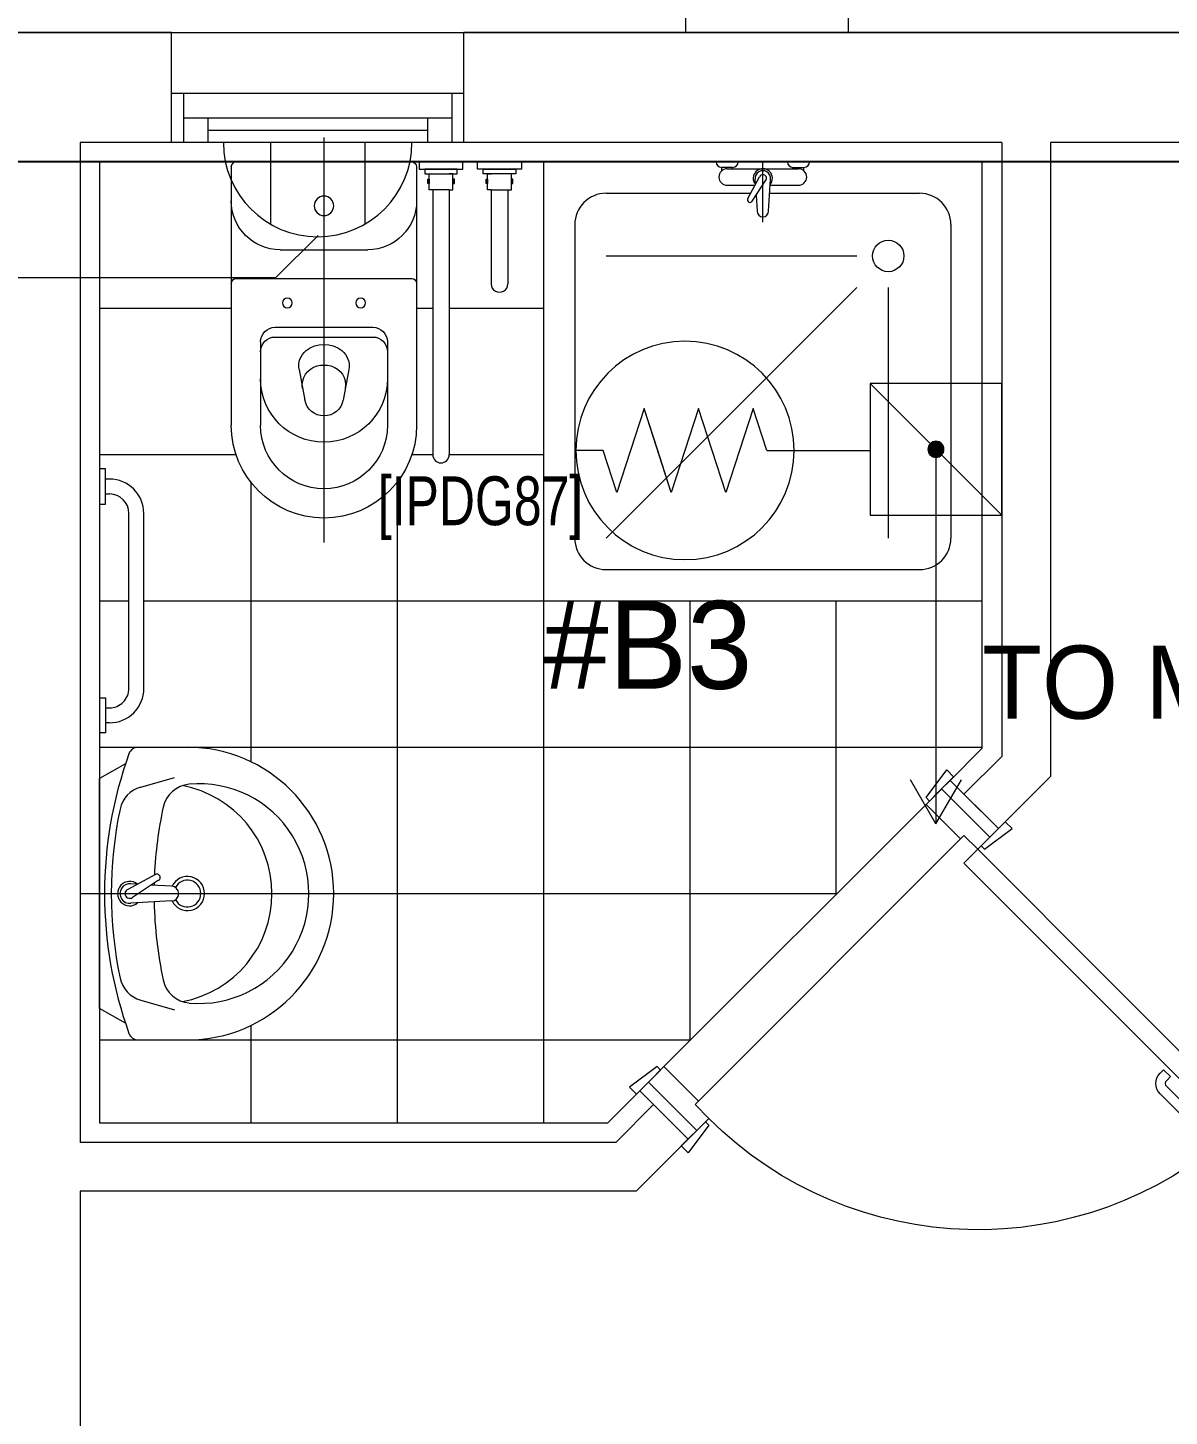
# Model space of a CAD drawing. Header units: metres. Extents: x 75097 to 220695, y -1557923 to -1361206.
# Drawn here: x 153344 to 155685, y -1429009 to -1426163 of the extents above; entities that cross this region are included whole.
import ezdxf

# ---------------------------------------------------------------- set-up
doc = ezdxf.new("R2010")
doc.units = ezdxf.units.M
doc.layers.get('0').update_dxf_attribs({"lineweight": 0})
for name, color, linetype, lineweight in [('A-100 - Copy$0$72_EGR_BASE_TEXT', 8, 'Continuous', 0), ('A-100 - Copy$0$Aluminum', 8, 'Continuous', 0), ('A-100 - Copy$0$car', 8, 'Continuous', 0), ('A-100 - Copy$0$Medical Equipment and Furniture', 8, 'Continuous', 0), ('A-100 - Copy$0$Proj', 8, 'Continuous', 0), ('A-100 - Copy$0$SANIT', 8, 'Continuous', 0), ('A-100 - Copy$0$Tiles', 8, 'Continuous', 0), ('A-100 - Copy$0$Walls', 8, 'Continuous', 0), ('A-100 - Copy$0$Wooden Joinery', 8, 'Continuous', 0)]:
    doc.layers.add(name, color=color, linetype=linetype, lineweight=lineweight)
for name, color, linetype in [('A-100 - Copy$0$axes', 8, 'Continuous'), ('AMA-SO-POWER', 85, 'Continuous'), ('PD-VENT', 8, 'Continuous')]:
    doc.layers.add(name, color=color, linetype=linetype)
doc.layers.add('E-POWR', color=7, linetype='Continuous', lineweight=9, true_color=0x4e7e3e)
doc.layers.add('EXF', color=7, linetype='Continuous', lineweight=0, true_color=0x4e7e3e)
doc.styles.add('A-100 - Copy$0$X3G_ENTITY_2587EA', font='swisscl.ttf', dxfattribs={"height": 200})
doc.styles.add('Optima_5', font='', dxfattribs={"height": 3.001645})
doc.styles.get("Standard").update_dxf_attribs({"font": 'GOTHIC.TTF'})
doc.styles.get('Optima_5').set_extended_font_data('Optima')

# ---------------------------------------------------------------- blocks, each defined once
blk = doc.blocks.new('GI-041_dwg__U120-3902841-GI-041')
at = {"layer": 'E-POWR', "flags": 128}
blk.add_lwpolyline([(0.2354, 0.1613), (0.2354, 0.0786), (0.1145, 0.0786)], dxfattribs=at)
blk.add_lwpolyline([(-0.1145, 0), (0.1145, 0), (0.1145, 0.1572), (-0.1145, 0.1572)], close=True, dxfattribs=at)
blk = doc.blocks.new('WALL OUTLET')
at = {"layer": 'E-POWR', "extrusion": (9.94399e-05, 4.90741e-07, 1)}
blk.add_line((-193.4, 0, 0), (193.4, 0, 0), dxfattribs=at)
blk.add_line((-193.4, 0, 0), (193.4, 0, 0), dxfattribs=at)
at = {"layer": 'E-POWR', "extrusion": (9.94399e-05, 4.90741e-07, 1), "elevation": 0}
for points in [[(-96.7, 0), (-96.7, 167.5)], [(96.7, 0), (96.7, 167.5)]]:
    blk.add_lwpolyline(points, dxfattribs=at)
at = {"layer": 'E-POWR', "extrusion": (9.94399e-05, 4.90741e-07, 1)}
blk.add_arc((0, 0, 0), 193.4, 359.9963, 179.9963, dxfattribs=at)
blk = doc.blocks.new('E-WATER HEATER SKT')
at = {"layer": 'E-POWR'}
h = blk.add_hatch(color=256, dxfattribs=at)
h.dxf.hatch_style = 1
h.paths.add_polyline_path([(-0.4153, 0.0019, 1), (-0.4426, 0.0019, 1)])
for p, q in [((-0.5415, -0.1106), (-0.5415, 0.1144)), ((-0.5415, 0.1144), (-0.3165, 0.1144))]:
    blk.add_line(p, q, dxfattribs=at)
blk.add_lwpolyline([(-0.5415, 0.1144), (-0.3165, 0.1144), (-0.3165, -0.1106), (-0.5415, -0.1106)], close=True, dxfattribs=at)
for points in [[(-0.4208, 0.01), (-0.3165, 0.1144)], [(-0.1398, 0), (-0.1165, 0.0717), (-0.0932, 0)], [(-0.1398, 0), (-0.1165, 0.0717), (-0.0699, -0.0717), (-0.0233, 0.0717), (0.0233, -0.0717), (0.0699, 0.0717), (0.1165, -0.0717), (0.1398, 0), (0.1865, 0)], [(-0.0466, 0), (-0.0233, 0.0717), (0, 0)], [(0.0466, 0), (0.0699, 0.0717), (0.0932, 0)], [(-0.1398, 0), (-0.3165, 0)], [(-0.0932, 0), (-0.0699, -0.0717), (-0.0466, 0)], [(0, 0), (0.0233, -0.0717), (0.0466, 0)], [(0.0932, 0), (0.1165, -0.0717), (0.1398, 0)], [(-0.5415, -0.1106), (-0.4371, -0.0063)]]:
    blk.add_lwpolyline(points, dxfattribs=at)
for centre, radius in [((0, 0), 0.1865), ((-0.429, 0.0019), 0.0137)]:
    blk.add_circle(centre, radius, dxfattribs=at)
blk = doc.blocks.new('arrow')
at = {"layer": 'E-POWR'}
for points in [[(140757.7, -1398284.6), (140667.3, -1398232.4)], [(139990, -1398284.6), (140757.7, -1398284.6), (140757.7, -1398284.6)], [(140757.7, -1398284.6), (140667.3, -1398336.8)]]:
    blk.add_lwpolyline(points, dxfattribs=at)
blk = doc.blocks.new('A-100 - Copy$0$WC manta')
at = {"layer": 'A-100 - Copy$0$SANIT'}
for p, q in [((-0.13, 0.18), (-0.13, -0.18)), ((-0.12, 0.19), (0.41, 0.19)), ((0.109, 0.18), (0.109, -0.18)), ((0.239, 0.13), (0.41, 0.13)), ((0.05, 0.09), (0.05, -0.09)), ((0.209, 0.1), (0.209, -0.1)), ((0.229, 0.1), (0.229, -0.1)), ((0.2955, 0.051), (0.3581, 0.0393)), ((-0.18, 0), (0.65, 0)), ((0.2955, -0.051), (0.3581, -0.0393)), ((0.239, -0.13), (0.41, -0.13)), ((-0.12, -0.19), (0.41, -0.19))]:
    blk.add_line(p, q, dxfattribs=at)
for centre, radius in [((0.159, 0.0752), 0.01), ((-0.04, 0), 0.02), ((0.159, -0.0753), 0.01)]:
    blk.add_circle(centre, radius, dxfattribs=at)
for centre, radius, start, end in [((-0.12, 0.18), 0.01, 90, 180), ((-0.05, 0.09), 0.1, 0, 90), ((0.119, 0.18), 0.01, 90, 180), ((0.41, 0), 0.19, 270, 90), ((0.239, 0.1), 0.03, 90, 180), ((0.259, 0.1), 0.03, 90, 180), ((0.3147, 0), 0.13, 270, 90), ((0.41, 0), 0.13, 270, 90), ((0.3029, 0), 0.0588, 141.525, 218.475), ((0.2882, 0.0117), 0.04, 79.4289, 141.525), ((0.3271, 0.0044), 0.04, 79.4289, 166.4176), ((0.3507, 0), 0.04, 280.5711, 79.4289), ((0.3454, 0), 0.0588, 166.4176, 193.5824), ((0.3271, -0.0044), 0.04, 193.5824, 280.5711), ((0.2882, -0.0117), 0.04, 218.475, 280.5711), ((-0.05, -0.09), 0.1, 270, 0), ((0.239, -0.1), 0.03, 180, 270), ((0.259, -0.1), 0.03, 180, 270), ((-0.12, -0.18), 0.01, 180, 270), ((0.119, -0.18), 0.01, 180, 270)]:
    blk.add_arc(centre, radius, start, end, dxfattribs=at)
blk = doc.blocks.new('A-100 - Copy$0$lav-manta 60')
at = {"layer": 'A-100 - Copy$0$SANIT'}
for p, q in [((0, 0.04), (0, -0.56)), ((-0.2658, -0.0529), (-0.2358, 0)), ((-0.2358, 0), (0.2358, 0)), ((0.2658, -0.0529), (0.2358, 0)), ((-0.3, -0.0789), (-0.3, -0.18)), ((-0.2185, -0.0841), (-0.2383, -0.1537)), ((-0.015, -0.1473), (-0.0199, -0.064)), ((0.0274, -0.121), (-0.0078, -0.0673)), ((0.0389, -0.1142), (0.0087, -0.0575)), ((0.0191, -0.077), (0.0199, -0.064)), ((0.2185, -0.0841), (0.2383, -0.1537)), ((0.3, -0.0789), (0.3, -0.18)), ((0.015, -0.1473), (0.0174, -0.1057))]:
    blk.add_line(p, q, dxfattribs=at)
for centre, radius, start, end in [((0, -0.8557), 0.8457, 70.1771, 109.8229), ((0, -0.8696), 0.8457, 78.1914, 101.8086), ((-0.1608, -0.1006), 0.06, 101.8086, 164.0794), ((0, -0.0617), 0.025, 320.7474, 220.368), ((0, -0.0617), 0.02, 353.2671, 186.682), ((0, -0.0617), 0.00966, 25.4127, 215.9577), ((0.1608, -0.1006), 0.06, 15.9206, 78.1914), ((-0.28, -0.0789), 0.02, 109.8229, 180), ((0.28, -0.0789), 0.02, 0, 70.1771), ((0, -0.9572), 0.8457, 91.1572, 102.0883), ((0, -0.9572), 0.8457, 88.5486, 88.844), ((0, -0.9572), 0.8457, 77.9117, 87.4274), ((-0.1645, -0.189), 0.06, 102.0883, 174.8142), ((0.0332, -0.1176), 0.00666, 210.6852, 30.6852), ((0.1645, -0.189), 0.06, 5.1858, 77.9117), ((0, -0.1282), 0.2252, 190.6097, 349.3903), ((0, -0.18), 0.035, 115.3106, 64.6894), ((0, -0.18), 0.0275, 117.1496, 62.8504), ((0, -0.1473), 0.015, 180, 0), ((0, -0.18), 0.3, 180, 0), ((0, -0.2039), 0.2252, 174.8142, 5.1858)]:
    blk.add_arc(centre, radius, start, end, dxfattribs=at)
blk = doc.blocks.new('A-100 - Copy$0$A$C5B88081F')
at = {"layer": 'A-100 - Copy$0$car'}
for p, q in [((91.9, -7.1), (629.3, -544.5)), ((558.6, -615.2), (21.2, -77.8))]:
    blk.add_line(p, q, dxfattribs=at)
at = {"layer": 'A-100 - Copy$0$Wooden Joinery'}
for p, q in [((1102.4, 41.7), (1038.7, -21.9)), ((1158.9, 41.7), (1130.6, 13.4)), ((1151.9, 34.6), (1144.8, 41.7)), ((1166, 34.6), (1158.9, 41.7)), ((1116.5, 27.6), (1052.9, -36.1)), ((1137.7, 20.5), (1130.6, 27.6)), ((1137.7, 6.3), (1130.6, 13.4)), ((1194.3, 6.3), (1201.4, -0.7)), ((1166, -21.9), (1173.1, -29)), ((1201.4, -0.7), (1173.1, -29)), ((1180.1, -21.9), (1187.2, -29)), ((1194.3, -7.8), (1201.4, -14.9)), ((1059.9, -57.3), (1052.9, -50.2)), ((1187.2, -43.2), (1123.6, -106.8)), ((1045.8, -71.4), (1038.7, -64.4)), ((1059.9, -57.3), (1045.8, -71.4)), ((1201.4, -57.3), (1137.7, -120.9)), ((1102.4, -99.7), (1088.2, -113.9)), ((1102.4, -99.7), (1109.4, -106.8)), ((1088.2, -113.9), (1095.3, -120.9))]:
    blk.add_line(p, q, dxfattribs=at)
for points in [[(106.1, 35.4), (113.1, 42.4), (70.7, 99), (56.6, 84.9)], [(636.4, -495), (1187.2, 55.8), (1215.5, 27.6), (664.7, -523.3)], [(14.1, -70.7), (7.1, -77.8), (-49.5, -35.4), (-35.4, -21.2)], [(671.8, -530.3), (678.8, -523.3), (735.4, -565.7), (721.2, -579.8)], [(565.7, -622.3), (558.6, -629.3), (601, -685.9), (615.2, -671.8)]]:
    blk.add_lwpolyline(points, close=True, dxfattribs=at)
for points in [[(88.4, 53), (-10.6, -46), (-28.3, -28.3), (70.7, 70.7), (88.4, 53)], [(88.4, 53), (113.1, 28.3), (84.9, 0), (91.9, -7.1), (21.2, -77.8), (-10.6, -46), (88.4, 53)], [(689.4, -548), (664.7, -523.3), (636.4, -551.5), (629.3, -544.5), (558.6, -615.2), (590.4, -647), (689.4, -548)], [(689.4, -548), (590.4, -647), (608.1, -664.7), (707.1, -565.7), (689.4, -548)]]:
    blk.add_lwpolyline(points, dxfattribs=at)
for centre, radius, start, end in [((664.7, -523.3), 780, 47.9395, 135), ((1123.6, 20.5), 30, 45, 135), ((1123.6, 20.5), 10, 45, 135), ((1059.9, -43.2), 30, 135, 225), ((1180.1, -36.1), 30, 315, 45), ((1059.9, -43.2), 10, 135, 225), ((1180.1, -36.1), 10, 315, 45), ((1116.5, -99.7), 10, 225, 315), ((1116.5, -99.7), 30, 225, 315)]:
    blk.add_arc(centre, radius, start, end, dxfattribs=at)
blk = doc.blocks.new('A-100 - Copy$0$SHOWER TRAY 80x80')
at = {"layer": 'A-100 - Copy$0$SANIT'}
for p, q in [((0, 0), (0, 0.8)), ((0.8, 0.8), (0, 0.8)), ((0.8, 0), (0.8, 0.8)), ((0.1143, 0.7429), (0.6857, 0.7429)), ((0.0571, 0.4124), (0.0571, 0.6857)), ((0.7429, 0.1143), (0.7429, 0.6857)), ((0.2286, 0.6286), (0.6857, 0.6286)), ((0.1714, 0.1143), (0.1714, 0.5714)), ((0.2286, 0.5714), (0.6857, 0.1143)), ((0.01, 0.455), (0.01, 0.475)), ((0.0163, 0.475), (0.01, 0.475)), ((0.0125, 0.335), (0.0125, 0.465)), ((0.0425, 0.4133), (0.0425, 0.465)), ((0.0125, 0.455), (0.01, 0.455)), ((0.0895, 0.4105), (0.0316, 0.4139)), ((0.0715, 0.3808), (0.0334, 0.4058)), ((0.11, 0.4), (0, 0.4)), ((0.0667, 0.3728), (0.0271, 0.3939)), ((0.0407, 0.3866), (0.0316, 0.3861)), ((0.0425, 0.335), (0.0425, 0.3857)), ((0.0608, 0.3878), (0.0895, 0.3895)), ((0.0571, 0.1143), (0.0571, 0.3779)), ((0.01, 0.345), (0.01, 0.325)), ((0.0125, 0.345), (0.01, 0.345)), ((0.0163, 0.325), (0.01, 0.325)), ((0.1143, 0.0571), (0.6857, 0.0571)), ((0, 0), (0.8, 0))]:
    blk.add_line(p, q, dxfattribs=at)
blk.add_circle((0.1714, 0.6286), 0.0286, dxfattribs=at)
for centre, radius, start, end in [((0.1143, 0.6857), 0.0571, 90, 180), ((0.6857, 0.6857), 0.0571, 360, 90), ((0, 0.475), 0.01, 0, 90), ((0.0275, 0.465), 0.015, 0, 180), ((0, 0.455), 0.01, 270, 0), ((0.03, 0.4), 0.0175, 49.632, 309.2526), ((0.03, 0.4), 0.014, 83.2671, 276.7329), ((0.03, 0.4), 0.00676, 54.0423, 244.5873), ((0.0895, 0.4), 0.0105, 270, 90), ((0.0691, 0.3768), 0.00467, 239.3148, 59.3148), ((0, 0.345), 0.01, 0, 90), ((0.0275, 0.335), 0.015, 180, 0), ((0, 0.325), 0.01, 270, 0), ((0.1143, 0.1143), 0.0571, 180, 270), ((0.6857, 0.1143), 0.0571, 270, 360)]:
    blk.add_arc(centre, radius, start, end, dxfattribs=at)
blk = doc.blocks.new('A-100 - Copy')
at = {"layer": 'A-100 - Copy$0$Aluminum'}
for p, q in [((154238.3, -1426297.7, -2.4), (153638.3, -1426297.7, -2.4)), ((153663.3, -1426297.7, -2.4), (153663.3, -1426397.7, -2.4)), ((154213.3, -1426297.7, -2.4), (154213.3, -1426397.7, -2.4)), ((154213.3, -1426347.7, -2.4), (153663.3, -1426347.7, -2.4)), ((153713.3, -1426347.7, -2.4), (153713.3, -1426397.7, -2.4)), ((154163.3, -1426347.7, -2.4), (154163.3, -1426397.7, -2.4)), ((154238.3, -1426397.7, -2.4), (153638.3, -1426397.7, -2.4)), ((153713.3, -1426372.7, -2.4), (154163.3, -1426372.7, -2.4))]:
    blk.add_line(p, q, dxfattribs=at)
at = {"layer": 'A-100 - Copy$0$axes'}
blk.add_line((178940.3, -1426437.7, 2.4), (96049.7, -1426437.7, 2.4), dxfattribs=at)
at = {"layer": 'A-100 - Copy$0$Medical Equipment and Furniture', "elevation": 0}
blk.add_lwpolyline([(115563.3, -1421042.7), (122868.3, -1421042.7), (122868.3, -1426172.7), (159028.3, -1426172.7), (159136.2, -1440572.7), (159048.3, -1440572.7), (159048.3, -1440877.7)], dxfattribs=at)
at = {"layer": 'A-100 - Copy$0$Proj'}
blk.add_line((153638.3, -1426172.7, 0), (154238.3, -1426172.7, 0), dxfattribs=at)
at = {"layer": 'A-100 - Copy$0$SANIT'}
for p, q in [((154146.2, -1426437.7, 0), (154146.2, -1426452.7, 0)), ((154146.2, -1426452.7, 0), (154236.2, -1426452.7, 0)), ((154224.6, -1426452.7, 0), (154157.9, -1426452.7, 0)), ((154157.9, -1426452.7, 0), (154157.9, -1426461.9, 0)), ((154224.6, -1426461.9, 0), (154224.6, -1426452.7, 0)), ((154236.2, -1426452.7, 0), (154236.2, -1426437.7, 0)), ((154266.2, -1426452.7, 0), (154266.2, -1426437.7, 0)), ((154356.2, -1426452.7, 0), (154266.2, -1426452.7, 0)), ((154277.9, -1426452.7, 0), (154344.6, -1426452.7, 0)), ((154277.9, -1426461.9, 0), (154277.9, -1426452.7, 0)), ((154344.6, -1426452.7, 0), (154344.6, -1426461.9, 0)), ((154356.2, -1426437.7, 0), (154356.2, -1426452.7, 0)), ((154157.9, -1426461.9, 0), (154224.6, -1426461.9, 0)), ((154163.9, -1426472.9, 0), (154166.9, -1426472.9, 0)), ((154163.9, -1426481.7, 0), (154163.9, -1426472.9, 0)), ((154166.9, -1426481.7, 0), (154163.9, -1426481.7, 0)), ((154166.9, -1426461.9, 0), (154174.2, -1426461.9, 0)), ((154166.9, -1426494.7, 0), (154166.9, -1426461.9, 0)), ((154166.9, -1426472.9, 0), (154166.9, -1426481.7, 0)), ((154215.6, -1426461.9, 0), (154208.2, -1426461.9, 0)), ((154215.6, -1426494.7, 0), (154215.6, -1426461.9, 0)), ((154218.6, -1426472.9, 0), (154215.6, -1426472.9, 0)), ((154215.6, -1426472.9, 0), (154215.6, -1426481.7, 0)), ((154215.6, -1426481.7, 0), (154218.6, -1426481.7, 0)), ((154218.6, -1426481.7, 0), (154218.6, -1426472.9, 0)), ((154344.6, -1426461.9, 0), (154277.9, -1426461.9, 0)), ((154283.9, -1426472.9, 0), (154286.9, -1426472.9, 0)), ((154283.9, -1426481.7, 0), (154283.9, -1426472.9, 0)), ((154286.9, -1426481.7, 0), (154283.9, -1426481.7, 0)), ((154286.9, -1426461.9, 0), (154294.2, -1426461.9, 0)), ((154286.9, -1426494.7, 0), (154286.9, -1426461.9, 0)), ((154286.9, -1426472.9, 0), (154286.9, -1426481.7, 0)), ((154335.6, -1426461.9, 0), (154328.2, -1426461.9, 0)), ((154335.6, -1426494.7, 0), (154335.6, -1426461.9, 0)), ((154338.6, -1426472.9, 0), (154335.6, -1426472.9, 0)), ((154335.6, -1426472.9, 0), (154335.6, -1426481.7, 0)), ((154335.6, -1426481.7, 0), (154338.6, -1426481.7, 0)), ((154338.6, -1426481.7, 0), (154338.6, -1426472.9, 0)), ((154174.2, -1426494.7, 0), (154166.9, -1426494.7, 0)), ((154208.2, -1426494.7, 0), (154174.2, -1426494.7, 0)), ((154174.2, -1426494.7, 0), (154174.2, -1427037.7, 0)), ((154208.2, -1426494.7, 0), (154215.6, -1426494.7, 0)), ((154208.2, -1426494.7, 0), (154208.2, -1427037.7, 0)), ((154294.2, -1426494.7, 0), (154286.9, -1426494.7, 0)), ((154294.2, -1426494.7, 0), (154328.2, -1426494.7, 0)), ((154294.2, -1426494.7, 0), (154294.2, -1426687.7, 0)), ((154328.2, -1426494.7, 0), (154335.6, -1426494.7, 0)), ((154328.2, -1426494.7, 0), (154328.2, -1426687.7, 0)), ((153502.9, -1427067.1, 0), (153491.2, -1427067.1, 0)), ((153502.9, -1427139.1, 0), (153502.9, -1427067.1, 0)), ((153511.2, -1427087.8, 0), (153502.9, -1427087.8, 0)), ((153491.2, -1427139.1, 0), (153502.9, -1427139.1, 0)), ((153502.9, -1427118.4, 0), (153511.2, -1427118.4, 0)), ((153551.2, -1427517.6, 0), (153551.2, -1427158.1, 0)), ((153581.8, -1427517.8, 0), (153581.8, -1427158, 0)), ((153491.2, -1427536.3, 0), (153502.9, -1427536.3, 0)), ((153502.9, -1427536.3, 0), (153502.9, -1427608.3, 0)), ((153502.9, -1427557, 0), (153511.2, -1427557, 0)), ((153511.2, -1427587.6, 0), (153502.9, -1427587.6, 0)), ((153502.9, -1427608.3, 0), (153491.2, -1427608.3, 0))]:
    blk.add_line(p, q, dxfattribs=at)
for centre, radius, start, end in [((154311.2, -1426687.7, 0), 17, 180.0001, 0.0001), ((154191.2, -1427037.7, 0), 17, 179.9999, 359.9999), ((153511.2, -1427158.4, 0), 70.6, 359.9995, 89.9995), ((153511.2, -1427158.4, 0), 40, 359.9995, 89.9995), ((153511.2, -1427517, 0), 40, 270.0005, 0.0005), ((153511.2, -1427517, 0), 70.6, 270.0005, 0.0005)]:
    blk.add_arc(centre, radius, start, end, dxfattribs=at)
at = {"layer": 'A-100 - Copy$0$Tiles'}
for p, q in [((153491.2, -1426737.7, 0), (153761.2, -1426737.7, 0)), ((154141.2, -1426737.7, 0), (154174.2, -1426737.7, 0)), ((154208.2, -1426737.7, 0), (154401.2, -1426737.7, 0)), ((153491.2, -1427037.7, 0), (153771, -1427037.7, 0)), ((154131.5, -1427037.7, 0), (154174.2, -1427037.7, 0)), ((154208.2, -1427037.7, 0), (154401.2, -1427037.7, 0)), ((153801.2, -1427094.3, 0), (153801.2, -1427667.3, 0)), ((154101.2, -1427094.3, 0), (154101.2, -1428407.7, 0)), ((153491.2, -1427337.7, 0), (153551.2, -1427337.7, 0)), ((153581.8, -1427337.7, 0), (154401.2, -1427337.7, 0)), ((154401.2, -1427337.7, 0), (154401.2, -1428407.7, 0)), ((154701.2, -1427337.7, 0), (154701.2, -1428239.7, 0)), ((155001.2, -1427337.7, 0), (155001.2, -1427939.7, 0)), ((153491.2, -1427637.7, 0), (153570.2, -1427637.7, 0)), ((153671.2, -1427637.7, 0), (155301.2, -1427637.7, 0)), ((153971.2, -1427937.7, 0), (155003.2, -1427937.7, 0)), ((153801.2, -1428208.1, 0), (153801.2, -1428407.7, 0)), ((153491.2, -1428237.7, 0), (153570.2, -1428237.7, 0)), ((153671.2, -1428237.7, 0), (154703.2, -1428237.7, 0))]:
    blk.add_line(p, q, dxfattribs=at)
at = {"layer": 'A-100 - Copy$0$Tiles', "elevation": 0}
blk.add_lwpolyline([(155235.4, -1427705.5), (155301.2, -1427639.7), (155301.2, -1426437.7), (153491.2, -1426437.7), (153491.2, -1428407.7), (154533.2, -1428407.7), (154599, -1428341.9)], dxfattribs=at)
at = {"layer": 'A-100 - Copy$0$Walls'}
for p, q in [((153638.3, -1426172.7, 0), (153088.3, -1426172.7, 0)), ((153638.3, -1426397.7, 0), (153638.3, -1426172.7, 0)), ((155828.3, -1426172.7, 0), (154238.3, -1426172.7, 0)), ((154238.3, -1426397.7, 0), (154238.3, -1426172.7, 0)), ((153451.2, -1426397.7, 0), (153451.2, -1428447.7, 0)), ((153638.3, -1426397.7, 0), (153451.2, -1426397.7, 0)), ((155341.2, -1426397.7, 0), (154238.3, -1426397.7, 0)), ((155341.2, -1426397.7, 0), (155341.2, -1427656.3, 0)), ((155441.2, -1426397.7, 0), (155441.2, -1427697.7, 0)), ((155828.3, -1426397.7, 0), (155441.2, -1426397.7, 0)), ((155263.7, -1427733.8, 0), (155341.2, -1427656.3, 0)), ((155334.4, -1427804.5, 0), (155441.2, -1427697.7, 0)), ((155334.4, -1427804.5, 0), (155263.7, -1427733.8, 0)), ((154549.8, -1428447.7, 0), (154627.3, -1428370.2, 0)), ((154698, -1428440.9, 0), (154627.3, -1428370.2, 0)), ((154549.8, -1428447.7, 0), (153451.2, -1428447.7, 0)), ((154591.2, -1428547.7, 0), (154698, -1428440.9, 0)), ((153451.2, -1428547.7, 0), (153451.2, -1430035.6, 0)), ((154591.2, -1428547.7, 0), (153451.2, -1428547.7, 0))]:
    blk.add_line(p, q, dxfattribs=at)
at = {"layer": 'A-100 - Copy$0$SANIT'}
for name, p, xscale, yscale, zscale, rotation in [('A-100 - Copy$0$WC manta', (153951.2, -1426567.7, 0), -1000.000000000003, 1000.000000000003, 999.9999999999995, 90), ('A-100 - Copy$0$SHOWER TRAY 80x80', (154401.2, -1426437.7, 0), 1125.00003893818, 1125.00003893818, 1125.00003893818, 270), ('A-100 - Copy$0$lav-manta 60', (153491.2, -1427937.7, 0), 1000.000000000226, 1000.000000000226, 1000.000000000226, 90)]:
    blk.add_blockref(name, p, dxfattribs=dict(at, xscale=xscale, yscale=yscale, zscale=zscale, rotation=rotation))
at = {"layer": 'A-100 - Copy$0$Wooden Joinery', "xscale": -1, "rotation": 180}
blk.add_blockref('A-100 - Copy$0$A$C5B88081F', (154627.3, -1428370.2, 0), dxfattribs=at)
at = {"layer": 'A-100 - Copy$0$72_EGR_BASE_TEXT', "insert": (154272.3, -1427082.4, 0), "char_height": 100, "attachment_point": 2, "style": 'A-100 - Copy$0$X3G_ENTITY_2587EA'}
blk.add_mtext('[IPDG87]', dxfattribs=at)

msp = doc.modelspace()

# ---------------------------------------------------------------- linework, layer by layer
at = {"layer": 'EXF', "color": 85}
msp.add_lwpolyline([(153939.2, -1426588.5), (153939.2, -1426588.5), (153852, -1426675.6), (152876.4, -1426675.6), (152789.2, -1426588.5), (152702, -1426675.6), (148187.6, -1426675.6), (148187.6, -1426437.7), (146886.4, -1426437.7), (146886.4, -1426675.6), (142814.3, -1426675.6), (142727.2, -1426588.5), (142640, -1426675.6), (138500.3, -1426677)], dxfattribs=at)

# ---------------------------------------------------------------- block references
at = {"color": 85, "xscale": 2127.341102341351, "yscale": 2127.341102341351, "zscale": 2127.341102341351, "rotation": 89.99999999978158}
msp.add_blockref('GI-041_dwg__U120-3902841-GI-041', (155027, -1425929.1, 0), dxfattribs=at)
at = {"layer": 'AMA-SO-POWER', "color": 85, "xscale": -1200, "yscale": 1200, "zscale": 1200, "rotation": 359.9999534452681}
msp.add_blockref('E-WATER HEATER SKT', (154691.5, -1427029.2, 0), dxfattribs=at)
at = {"layer": 'E-POWR', "color": 85, "rotation": 269.9999999999976}
msp.add_blockref('arrow', (1553490.9, -1287036.9, 0), dxfattribs=at)
at = {"layer": 'PD-VENT', "color": 85, "rotation": 180.0183656982871}
msp.add_blockref('WALL OUTLET', (153938.3, -1426397.7, -2.4), dxfattribs=at)

# ---------------------------------------------------------------- texts
at = {"layer": 'E-POWR'}
msp.add_text('TO MCP-05', height=150, dxfattribs=at).set_placement((155301.2, -1427579.2, -1.8))
at = {"layer": 'E-POWR', "insert": (154401.2, -1427337.7, 0), "char_height": 180.1, "width": 3.637978807091713e-12, "attachment_point": 1, "rotation": 360, "line_spacing_factor": 1.047943, "style": 'Optima_5'}
msp.add_mtext('#B3', dxfattribs=at)

# ---------------------------------------------------------------- next in the draw order: block references
msp.add_blockref('A-100 - Copy', (0, 0))

doc.saveas('drawing.dxf')
